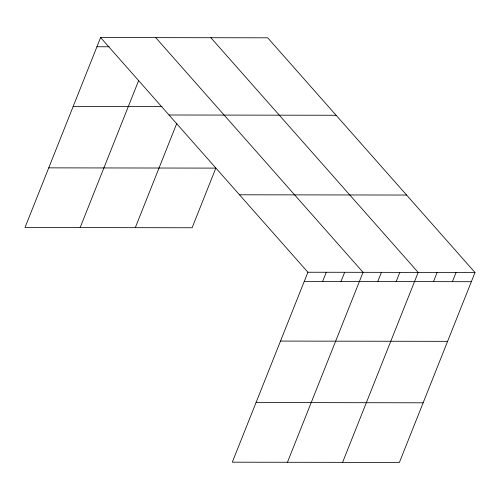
<?xml version="1.0" encoding="UTF-8"?>
<svg xmlns="http://www.w3.org/2000/svg" width="500" height="500" viewBox="0 0 500 500"><rect width="100%" height="100%" fill="white"/><g stroke="black" fill="none" stroke-linecap="round" stroke-linejoin="round"><path stroke-width="0.75" d="M100.594 37.55L307.9 272.238L232.306 462.188L399.406 462.45L475 272.494L267.694 37.812L100.594 37.55L25 227.506L192.1 227.763L215.837 168.113L48.738 167.856M80.144 227.587L138.631 80.612M135.287 227.675L176.863 123.2M322.619 281.462L326.281 272.262M341 281.488L344.663 272.294M287.45 462.275L363.044 272.319L155.731 37.638M377.762 281.544L381.425 272.35M396.144 281.575L399.806 272.381M342.594 462.356L418.188 272.406L210.875 37.725M433.462 281.631L437.125 272.438M452.4 281.663L456.062 272.469M96.931 46.75L109.188 46.769M73.194 106.4L162.037 106.538M169 115L336.1 115.256M239.488 194.788L406.587 195.05M307.9 272.238L475 272.494M304.237 281.431L471.337 281.694M280.5 341.081L447.606 341.344M256.044 402.537L423.144 402.8"/></g></svg>
